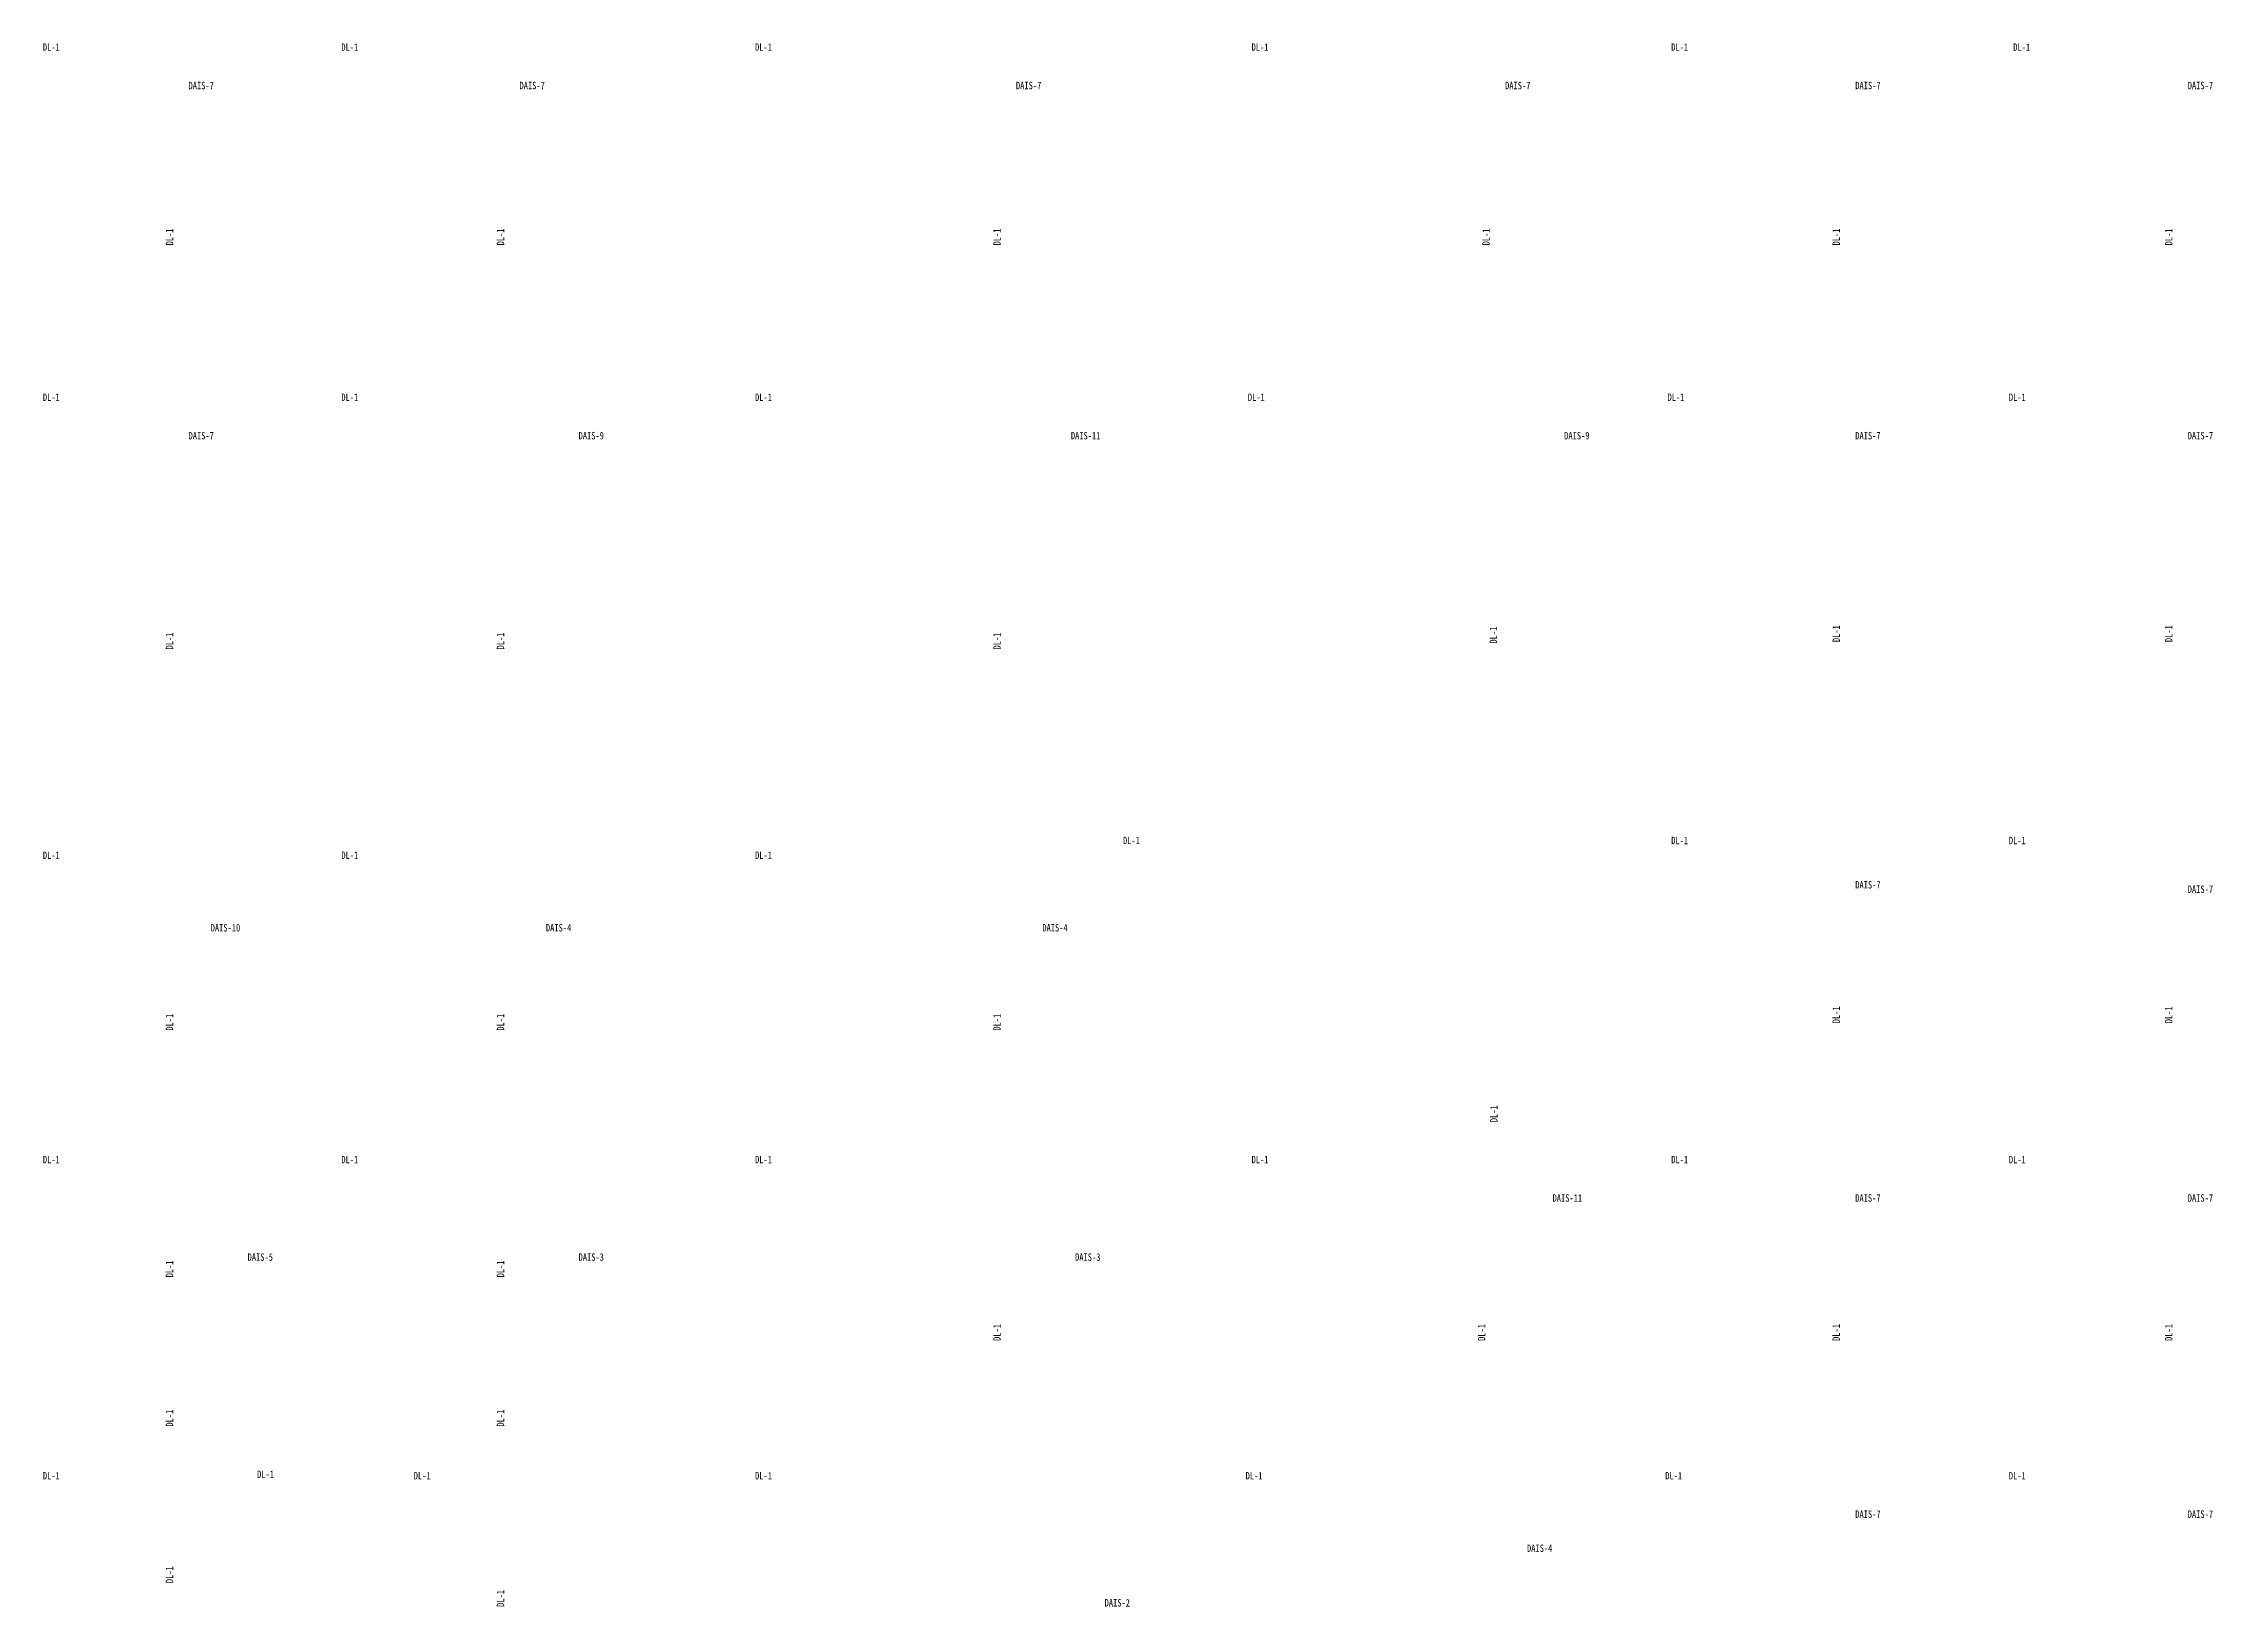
# Model space of a CAD drawing. Header units: millimetres. Extents: x -8252 to 341964, y -299084 to 206355.
# Drawn here: x 183049 to 219751, y 179902 to 206355 of the extents above; entities that cross this region are included whole.
import ezdxf
from ezdxf.enums import TextEntityAlignment as Align

# ---------------------------------------------------------------- set-up
doc = ezdxf.new("R2010")
doc.units = ezdxf.units.MM
doc.header["$LTSCALE"] = 500
doc.layers.add('s117', color=4, linetype='Continuous', lineweight=25)
doc.layers.add('s121', color=2, linetype='Continuous', lineweight=35)
doc.styles.add('宋体', font='')
doc.styles.get('宋体').set_extended_font_data('宋体')

msp = doc.modelspace()

# ---------------------------------------------------------------- texts
at = {"layer": 's117', "style": '宋体', "width": 0.833333}
for p in [(183183.088, 206191.473), (188233.088, 206191.473), (195233.088, 206191.473), (203633.088, 206191.473), (210733.088, 206191.473), (216520.588, 206191.473), (183183.088, 200266.473), (188233.088, 200266.473), (195233.088, 200266.473), (203570.588, 200266.473), (210670.588, 200266.473), (216445.588, 200266.473), (201457.912, 192766.68), (210733.088, 192766.473), (216445.588, 192766.473), (183183.088, 192516.473), (188233.088, 192516.473), (195233.088, 192516.473), (183183.088, 187366.473), (188233.088, 187366.473), (195233.088, 187366.473), (203633.619, 187366.473), (210733.627, 187366.473), (216445.588, 187366.473), (183183.088, 182016.473), (186808.088, 182041.473), (189458.088, 182016.473), (195233.088, 182016.473), (203533.088, 182016.473), (210633.088, 182016.473), (216445.588, 182016.473)]:
    msp.add_text('DL-1', height=126, dxfattribs=at).set_placement(p, align=Align.BOTTOM_CENTER)
for p in [(185283.038, 203078.923), (190883.038, 203078.923), (199283.038, 203078.923), (207558.038, 203078.923), (213483.038, 203078.923), (219108.038, 203078.923), (185283.038, 196241.423), (190883.038, 196241.423), (199283.038, 196241.423), (207683.038, 196341.431), (213483.038, 196366.423), (219108.038, 196366.423), (185283.038, 189791.423), (190883.038, 189791.423), (199283.038, 189791.423), (213483.038, 189916.423), (219108.038, 189916.423), (207690.358, 188241.962), (185283.038, 185616.423), (190883.038, 185616.423), (199283.038, 184541.423), (207483.038, 184541.423), (213483.038, 184541.423), (219108.038, 184541.423), (185283.038, 183091.423), (190883.038, 183091.423), (185283.038, 180441.423), (190883.038, 180041.423)]:
    msp.add_text('DL-1', height=126, rotation=89.9999985, dxfattribs=at).set_placement(p, align=Align.BOTTOM_CENTER)
at = {"layer": 's121', "style": '宋体', "width": 0.833333}
for s, p in [('DAIS-7', (185933.088, 205541.473)), ('DAIS-7', (191533.088, 205541.473)), ('DAIS-7', (199933.088, 205541.473)), ('DAIS-7', (208208.088, 205541.473)), ('DAIS-7', (214133.088, 205541.473)), ('DAIS-7', (219758.088, 205541.473)), ('DAIS-7', (185933.088, 199616.473)), ('DAIS-9', (192533.088, 199616.473)), ('DAIS-11', (200933.088, 199616.473)), ('DAIS-9', (209208.088, 199616.473)), ('DAIS-7', (214133.088, 199616.473)), ('DAIS-7', (219758.088, 199616.473)), ('DAIS-7', (214133.088, 192016.473)), ('DAIS-7', (219758.088, 191941.473)), ('DAIS-10', (186379.498, 191289.122)), ('DAIS-4', (191979.502, 191289.122)), ('DAIS-4', (200379.502, 191289.122)), ('DAIS-11', (209083.088, 186716.473)), ('DAIS-7', (214133.088, 186716.473)), ('DAIS-7', (219758.088, 186716.473)), ('DAIS-5', (186933.088, 185716.473)), ('DAIS-3', (192533.088, 185716.473)), ('DAIS-3', (200933.088, 185716.473)), ('DAIS-7', (214133.088, 181366.473)), ('DAIS-7', (219758.088, 181366.473)), ('DAIS-4', (208579.502, 180789.122)), ('DAIS-2', (201433.088, 179866.473))]:
    msp.add_text(s, height=126, dxfattribs=at).set_placement(p, align=Align.BOTTOM_RIGHT)

doc.saveas('drawing.dxf')
